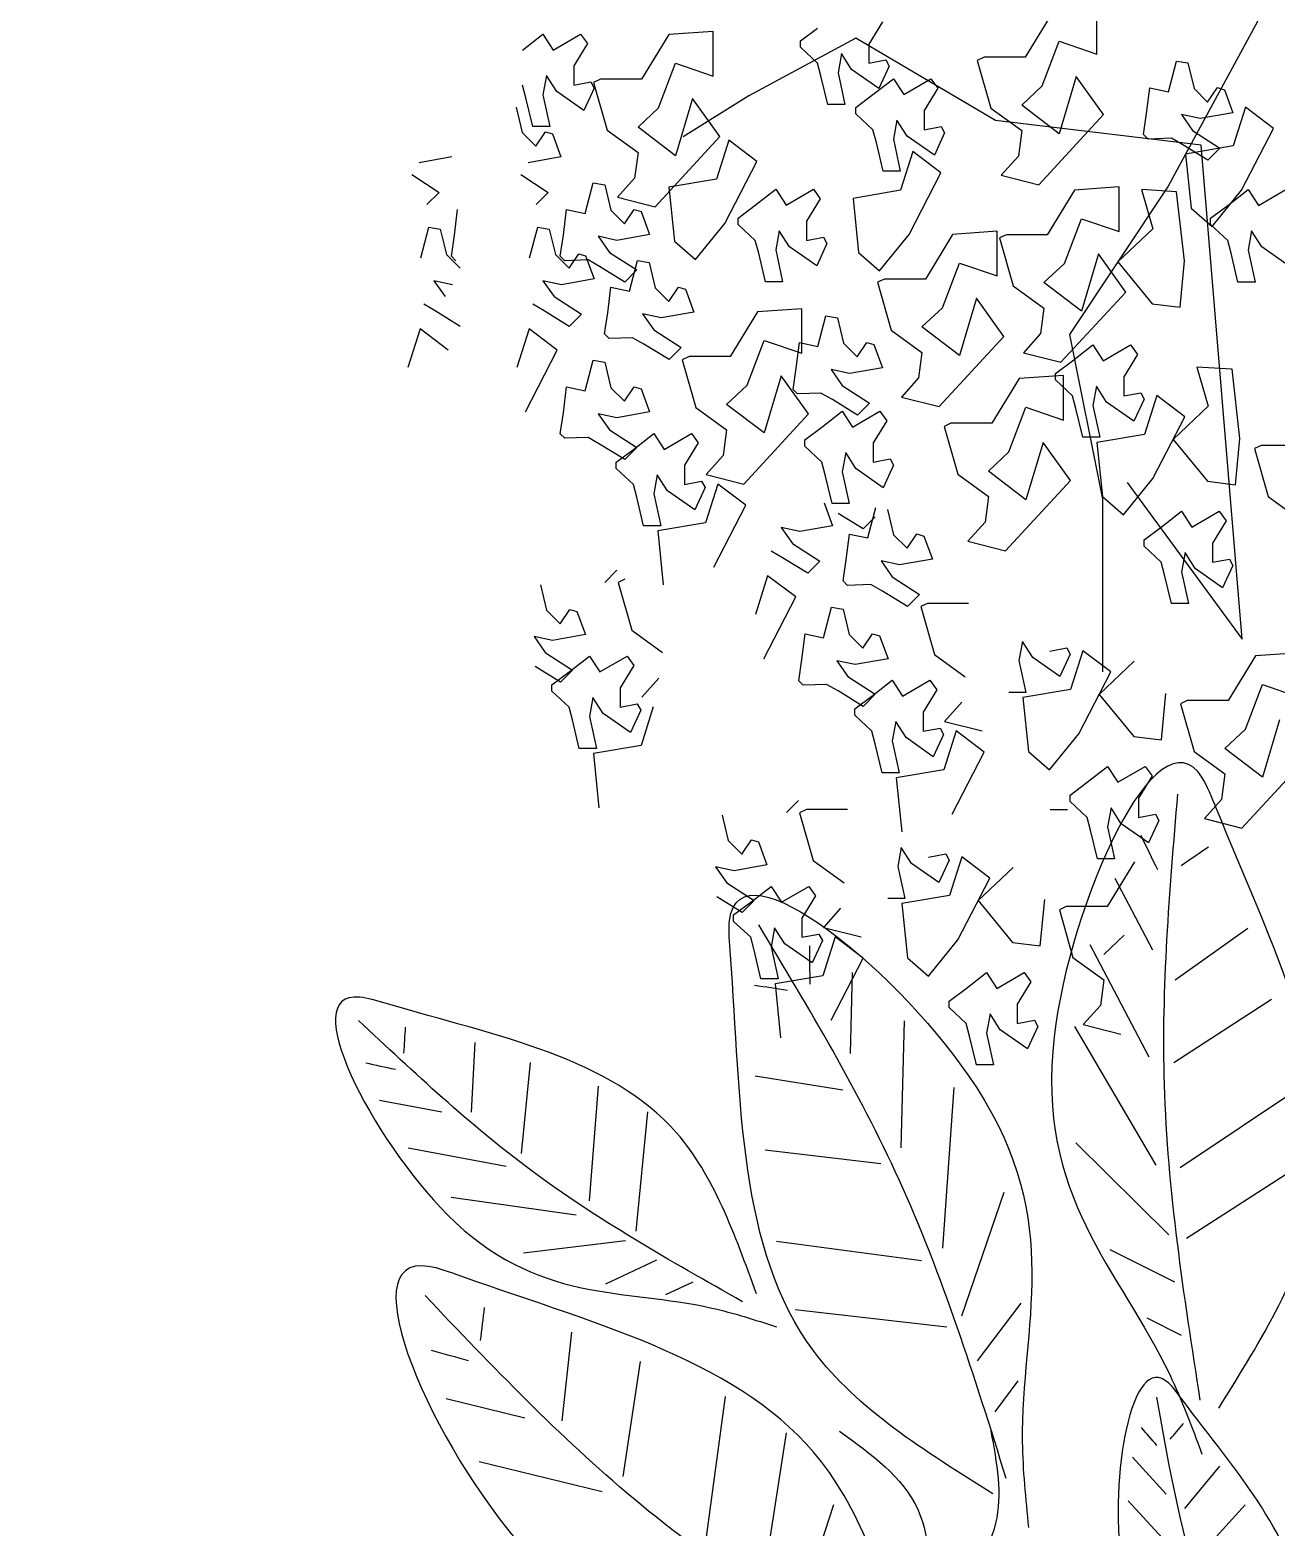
# Model space of a CAD drawing. Header units: metres. Extents: x -1655 to 449, y 40 to 361.
# Drawn here: x 51.875 to 52.406, y 57.323 to 57.96 of the extents above; entities that cross this region are included whole.
import ezdxf

# ---------------------------------------------------------------- set-up
doc = ezdxf.new("R2010")
doc.units = ezdxf.units.M
doc.header["$MEASUREMENT"] = 0
doc.layers.add('paisajismo', color=7, linetype='Continuous')

# ---------------------------------------------------------------- blocks, each defined once
blk = doc.blocks.new('A$C67B00017')
at = {"layer": 'paisajismo', "color": 153}
for p, q in [((1.6645, 1.116), (1.7475, 1.2449)), ((1.7355, 1.1094), (1.8172, 1.2316)), ((1.841, 1.1032), (1.9044, 1.2013)), ((1.3436, 1.1263), (1.397, 1.1749)), ((1.9239, 1.1046), (1.9756, 1.1774)), ((1.3934, 1.1141), (1.4358, 1.1494)), ((1.4009, 1.0572), (1.343, 1.1104)), ((1.5847, 1.0761), (1.5671, 1.1105)), ((1.6533, 1.039), (1.6209, 1.1037)), ((1.7604, 1.0049), (1.668, 1.0982)), ((1.4448, 1.0617), (1.4077, 1.0956)), ((1.8771, 1.0033), (1.7377, 1.0849)), ((1.9592, 1.0187), (1.8466, 1.078)), ((2.0259, 1.0439), (1.9539, 1.0817)), ((1.5993, 0.9494), (1.5416, 0.9057)), ((1.5213, 0.9464), (1.4903, 0.9234)), ((1.7104, 0.9326), (1.5863, 0.8898)), ((1.5752, 0.8753), (1.5927, 0.723)), ((1.8158, 0.8824), (1.6547, 0.8708)), ((1.6419, 0.8498), (1.6612, 0.7041)), ((1.8826, 0.8323), (1.7554, 0.8289)), ((1.7393, 0.8088), (1.7528, 0.6928)), ((1.813, 0.7709), (1.8271, 0.6827)), ((1.9313, 0.7803), (1.85, 0.7782)), ((1.2952, 0.7284), (1.3974, 0.7618)), ((1.3178, 0.6906), (1.4692, 0.7141)), ((1.36, 0.6331), (1.5056, 0.6531)), ((1.6081, 0.5931), (1.6207, 0.6206)), ((1.6187, 0.5327), (1.6427, 0.5842)), ((1.6716, 0.5633), (1.7914, 0.575)), ((1.4253, 0.5501), (1.5408, 0.5678)), ((1.6498, 0.4501), (1.6623, 0.5525)), ((1.4406, 0.4056), (1.4102, 0.5292)), ((1.7021, 0.5164), (1.8172, 0.5255)), ((1.4814, 0.4891), (1.5702, 0.4987)), ((1.7057, 0.3775), (1.6881, 0.5031)), ((1.5037, 0.3725), (1.4842, 0.4514)), ((1.7496, 0.4483), (1.841, 0.4571)), ((1.7552, 0.3344), (1.7368, 0.4326)), ((1.7909, 0.398), (1.861, 0.4016)), ((1.8032, 0.3055), (1.7914, 0.3683))]:
    blk.add_line(p, q, dxfattribs=at)
for points in [[(1.4941, 1.1484), (1.7019, 1.2466), (2.0955, 1.146), (2.1271, 1.1314), (1.8668, 0.983), (1.5277, 1.099), (1.4479, 1.1314)], [(1.1435, 1.2082), (1.2832, 1.234), (1.5024, 1.1117), (1.519, 1.098), (1.34, 1.0504), (1.1558, 1.1733), (1.1132, 1.2053)], [(1.1452, 1.1957), (1.3287, 1.1242), (1.5051, 1.0861)], [(1.5019, 1.1297), (1.8186, 1.0937), (2.1102, 1.1071)], [(2.0385, 1.1104), (2.0575, 1.1378)], [(1.4628, 1.0994), (1.4785, 1.1128)], [(1.4565, 1.0862), (1.4745, 1.0706)], [(2.0341, 1.0871), (2.0687, 1.0702)], [(1.4081, 0.9215), (1.5511, 0.7417), (1.9486, 0.658), (1.9834, 0.6571), (1.8155, 0.9052), (1.4601, 0.951), (1.3742, 0.9572)], [(1.4234, 0.9349), (1.7233, 0.8273), (1.979, 0.6863)], [(1.2289, 0.8395), (1.4402, 0.7493), (1.6262, 0.3882), (1.6363, 0.3548), (1.3525, 0.451), (1.2142, 0.7816), (1.1855, 0.8628)], [(1.2201, 0.8213), (1.4033, 0.5605), (1.6069, 0.3514)], [(1.9196, 0.7379), (1.9581, 0.7377)], [(1.9133, 0.7151), (1.9182, 0.6821)], [(1.6086, 0.6841), (1.7702, 0.6039), (1.9, 0.3124), (1.9064, 0.2858), (1.6881, 0.3739), (1.5945, 0.6393), (1.5756, 0.7043)], [(1.6008, 0.6702), (1.7328, 0.4575), (1.8832, 0.2844)], [(1.2641, 0.509), (1.3547, 0.3528), (1.302, 0.0382), (1.2927, 0.0125), (1.1593, 0.2064), (1.2277, 0.4794), (1.2478, 0.544)], [(1.5618, 0.4071), (1.5949, 0.4111)], [(1.5415, 0.395), (1.5518, 0.3579)]]:
    blk.add_spline(points, degree=3, dxfattribs=at)
at = {"layer": 'paisajismo', "color": 210}
for points in [[(1.2955, 0.8737), (1.3786, 0.9245), (1.471, 0.9198)], [(1.471, 0.7675), (1.3925, 0.846), (1.314, 0.8598)]]:
    blk.add_spline(points, degree=3, dxfattribs=at)
at = {"layer": 'paisajismo', "color": 253}
for points in [[(1.8503, 0.3301), (1.8764, 0.3318)], [(1.8338, 0.3215), (1.8403, 0.2919)]]:
    blk.add_spline(points, degree=3, dxfattribs=at)
blk = doc.blocks.new('A$C78ED2221')
at = {"layer": 'paisajismo', "color": 86}
for p, q in [((0.2983, 1.1663), (0.3867, 1.2481)), ((0.4791, 1.1921), (0.4629, 1.2395)), ((0.5192, 1.2395), (0.5152, 1.1835)), ((0.7162, 1.1993), (0.688, 1.2381)), ((0.7804, 1.2424), (0.7804, 1.1907)), ((0.4348, 1.2136), (0.3625, 1.1921)), ((1.0064, 1.2258), (1.0305, 1.1915)), ((1.0827, 1.1871), (1.1028, 1.2216)), ((1.3557, 1.2081), (1.1069, 1.0734)), ((0.3625, 1.1921), (0.3987, 1.1448)), ((0.4228, 1.1707), (0.4791, 1.1921)), ((0.7764, 1.1821), (0.7162, 1.1993)), ((0.7804, 1.1907), (0.7764, 1.1821)), ((1.0305, 1.1915), (1.0506, 1.1785)), ((1.1019, 1.166), (1.1798, 1.2062)), ((1.1798, 1.2062), (1.2066, 1.1708)), ((0.3987, 1.1448), (0.4228, 1.1707)), ((0.5152, 1.1835), (0.459, 1.1491)), ((1.0264, 1.1742), (0.9863, 1.1829)), ((0.9863, 1.1829), (0.9863, 1.1613)), ((1.0506, 1.1785), (1.0264, 1.1742)), ((1.1028, 1.1742), (1.0827, 1.1871)), ((1.0827, 1.1484), (1.1028, 1.1742)), ((1.2066, 1.1708), (1.1578, 1.1553)), ((0.3103, 1.119), (0.2983, 1.1663)), ((0.7336, 1.0216), (0.5365, 1.1667)), ((0.5365, 1.1667), (1.1587, 1.1148)), ((0.6293, 1.1549), (0.6012, 1.142)), ((0.6373, 1.1506), (0.6293, 1.1549)), ((0.7309, 1.1581), (0.7893, 1.1637)), ((0.7353, 1.1231), (0.7309, 1.1581)), ((0.7893, 1.1637), (0.8764, 1.1539)), ((0.8764, 1.1539), (0.8791, 1.1096)), ((0.9863, 1.1613), (1.0225, 1.1527)), ((1.0225, 1.1527), (1.0385, 1.1484)), ((1.0563, 1.1289), (1.1019, 1.166)), ((1.1578, 1.1553), (1.1475, 1.0954)), ((1.1995, 1.1549), (1.1922, 1.1136)), ((1.2286, 1.1442), (1.1995, 1.1549)), ((0.3344, 1.1405), (0.3103, 1.119)), ((0.3666, 1.1448), (0.3344, 1.1405)), ((0.3947, 1.1061), (0.3666, 1.1448)), ((0.6012, 1.142), (0.6253, 1.1076)), ((0.6333, 1.1292), (0.6373, 1.1506)), ((0.6855, 1.1463), (0.6574, 1.1292)), ((0.6774, 1.1033), (0.6975, 1.1377)), ((0.6975, 1.1377), (0.6855, 1.1463)), ((1.0385, 1.1484), (1.0586, 1.1269)), ((1.0666, 1.1269), (1.0827, 1.1484)), ((1.1549, 1.1387), (1.1397, 1.1235)), ((1.1772, 1.1042), (1.1549, 1.1387)), ((1.2131, 1.1231), (1.2312, 1.1354)), ((1.2312, 1.1354), (1.2286, 1.1442)), ((0.6574, 1.1292), (0.6333, 1.1292)), ((0.7881, 1.0796), (0.7353, 1.1231)), ((0.8299, 1.1238), (0.7881, 1.0796)), ((0.8791, 1.1096), (0.8299, 1.1238)), ((1.0794, 1.1023), (1.0563, 1.1289)), ((1.0586, 1.1269), (1.0666, 1.1269)), ((1.1397, 1.1235), (1.1592, 1.0919)), ((1.1587, 1.1148), (1.1898, 0.8557)), ((1.1922, 1.1136), (1.1973, 1.0902)), ((0.6212, 1.0903), (0.5811, 1.099)), ((0.5811, 1.099), (0.5811, 1.0775)), ((0.6454, 1.0947), (0.6212, 1.0903)), ((0.6253, 1.1076), (0.6454, 1.0947)), ((0.6975, 1.0903), (0.6774, 1.1033)), ((0.7386, 1.0542), (0.8165, 1.0944)), ((1.1475, 1.0954), (1.0794, 1.1023)), ((1.1973, 1.0902), (1.1772, 1.1042)), ((0.5811, 1.0775), (0.6172, 1.0689)), ((0.6774, 1.0646), (0.6975, 1.0903)), ((0.9545, 1.0883), (1.0129, 1.0938)), ((0.9589, 1.0533), (0.9545, 1.0883)), ((1.0129, 1.0938), (1.1, 1.084)), ((1.1, 1.084), (1.1027, 1.0397)), ((1.1592, 1.0919), (1.1675, 1.0774)), ((1.1675, 1.0774), (1.1664, 1.048)), ((0.3079, 1.0617), (0.2797, 1.0487)), ((0.3159, 1.0573), (0.3079, 1.0617)), ((0.3118, 1.0359), (0.3159, 1.0573)), ((0.4138, 1.0299), (0.4094, 1.0648)), ((0.6172, 1.0689), (0.6333, 1.0646)), ((0.6333, 1.0646), (0.6534, 1.043)), ((0.6614, 1.043), (0.6774, 1.0646)), ((0.8433, 1.059), (0.7944, 1.0435)), ((1.1069, 1.0734), (0.9202, 0.949)), ((0.2797, 1.0487), (0.3038, 1.0143)), ((0.3641, 1.0531), (0.336, 1.0359)), ((0.356, 1.01), (0.3761, 1.0445)), ((0.3761, 1.0445), (0.3641, 1.0531)), ((0.6534, 1.043), (0.6614, 1.043)), ((0.693, 1.0172), (0.7386, 1.0542)), ((0.7944, 1.0435), (0.7842, 0.9836)), ((0.8389, 1.0432), (0.8108, 1.0302)), ((0.8469, 1.0388), (0.8389, 1.0432)), ((0.8429, 1.0174), (0.8469, 1.0388)), ((1.0117, 1.0098), (0.9589, 1.0533)), ((1.0535, 1.0539), (1.0117, 1.0098)), ((1.1027, 1.0397), (1.0535, 1.0539)), ((1.1664, 1.048), (1.1721, 1.0423)), ((1.1721, 1.0423), (1.1987, 1.0462)), ((0.2556, 1.0309), (0.1993, 0.9965)), ((0.336, 1.0359), (0.3118, 1.0359)), ((0.4667, 0.9863), (0.4138, 1.0299)), ((0.5085, 1.0305), (0.4667, 0.9863)), ((0.8108, 1.0302), (0.8349, 0.9958)), ((0.8951, 1.0346), (0.867, 1.0174)), ((0.8852, 0.9382), (0.9736, 1.02)), ((0.887, 0.9915), (0.9071, 1.026)), ((0.9071, 1.026), (0.8951, 1.0346)), ((0.9736, 1.02), (1.0218, 0.9855)), ((0.0507, 0.9663), (0.0386, 1.0137)), ((0.139, 0.9921), (0.1632, 1.018)), ((0.2596, 1.0057), (0.2596, 0.9842)), ((0.2997, 0.9971), (0.2596, 1.0057)), ((0.3239, 1.0014), (0.2997, 0.9971)), ((0.3038, 1.0143), (0.3239, 1.0014)), ((0.3761, 0.9971), (0.356, 1.01)), ((0.4171, 0.9609), (0.495, 1.0011)), ((0.495, 1.0011), (0.5218, 0.9657)), ((0.7161, 0.9905), (0.693, 1.0172)), ((0.867, 1.0174), (0.8429, 1.0174)), ((1.0499, 1.0114), (1.1061, 1.0114)), ((1.066, 0.964), (1.0499, 1.0114)), ((1.1061, 1.0114), (1.1021, 0.9554)), ((0.0748, 0.9879), (0.0507, 0.9663)), ((0.1069, 0.9921), (0.0748, 0.9879)), ((0.1351, 0.9534), (0.1069, 0.9921)), ((0.2596, 0.9842), (0.2958, 0.9756)), ((0.356, 0.9713), (0.3761, 0.9971)), ((0.7128, 0.9905), (0.4951, 0.9905)), ((0.9202, 0.949), (0.7128, 0.9905)), ((0.7842, 0.9836), (0.7161, 0.9905)), ((0.8308, 0.9786), (0.7907, 0.9872)), ((0.7907, 0.9872), (0.7907, 0.9657)), ((0.855, 0.9829), (0.8308, 0.9786)), ((0.8349, 0.9958), (0.855, 0.9829)), ((0.9071, 0.9786), (0.887, 0.9915)), ((1.0218, 0.9855), (0.9495, 0.964)), ((1.1088, 0.9103), (1.1972, 0.992)), ((1.2734, 0.9834), (1.3297, 0.9834)), ((1.2896, 0.936), (1.2734, 0.9834)), ((0.2958, 0.9756), (0.3118, 0.9713)), ((0.3118, 0.9713), (0.3319, 0.9497)), ((0.3399, 0.9497), (0.356, 0.9713)), ((0.5218, 0.9657), (0.473, 0.9502)), ((0.7907, 0.9657), (0.8268, 0.9571)), ((0.887, 0.9528), (0.9071, 0.9786)), ((0.9495, 0.964), (0.9856, 0.9167)), ((1.0098, 0.9425), (1.066, 0.964)), ((0.3215, 0.9464), (0.3215, 0.9248)), ((0.3319, 0.9497), (0.3399, 0.9497)), ((0.3715, 0.9239), (0.4171, 0.9609)), ((0.473, 0.9502), (0.4627, 0.8903)), ((0.5174, 0.9499), (0.4893, 0.9369)), ((0.5255, 0.9455), (0.5174, 0.9499)), ((0.5214, 0.9241), (0.5255, 0.9455)), ((0.6477, 0.8683), (0.7361, 0.9501)), ((0.7361, 0.9501), (0.7842, 0.9157)), ((0.8268, 0.9571), (0.8429, 0.9528)), ((0.8429, 0.9528), (0.863, 0.9312)), ((0.871, 0.9312), (0.887, 0.9528)), ((1.1021, 0.9554), (1.0459, 0.921)), ((0.4893, 0.9369), (0.5134, 0.9026)), ((0.9856, 0.9167), (1.0098, 0.9425)), ((1.173, 0.936), (1.2092, 0.8887)), ((1.2333, 0.9146), (1.2896, 0.936)), ((1.3257, 0.9274), (1.2695, 0.8931)), ((0.0482, 0.909), (0.0201, 0.8961)), ((0.0562, 0.9047), (0.0482, 0.909)), ((0.1542, 0.8772), (0.1498, 0.9122)), ((0.3946, 0.8972), (0.3715, 0.9239)), ((0.9535, 0.9167), (0.9214, 0.9124)), ((0.9816, 0.8779), (0.9535, 0.9167)), ((1.0459, 0.921), (1.0459, 0.8694)), ((1.1209, 0.8629), (1.1088, 0.9103)), ((1.2092, 0.8887), (1.2333, 0.9146)), ((0.0201, 0.8961), (0.0442, 0.8617)), ((0.0522, 0.8832), (0.0562, 0.9047)), ((0.1045, 0.9004), (0.0763, 0.8832)), ((0.0963, 0.8574), (0.1164, 0.8918)), ((0.1164, 0.8918), (0.1045, 0.9004)), ((0.4627, 0.8903), (0.3946, 0.8972)), ((0.4692, 0.894), (0.4692, 0.8724)), ((0.5093, 0.8853), (0.4692, 0.894)), ((0.5335, 0.8896), (0.5093, 0.8853)), ((0.5134, 0.9026), (0.5335, 0.8896)), ((1.1771, 0.8887), (1.1449, 0.8845)), ((1.2052, 0.85), (1.1771, 0.8887)), ((1.2695, 0.8931), (1.2695, 0.8414)), ((0.0763, 0.8832), (0.0522, 0.8832)), ((0.207, 0.8337), (0.1542, 0.8772)), ((0.2488, 0.8779), (0.207, 0.8337)), ((1.0419, 0.8608), (0.9816, 0.8779)), ((1.0459, 0.8694), (1.0419, 0.8608)), ((1.1449, 0.8845), (1.1209, 0.8629)), ((0.0401, 0.8444), (0, 0.8531)), ((0, 0.8531), (0, 0.8316)), ((0.0442, 0.8617), (0.0643, 0.8488)), ((0.1164, 0.8444), (0.0963, 0.8574)), ((0.9177, 0.8663), (0.9659, 0.8318)), ((0.994, 0.8577), (1.0502, 0.8577)), ((1.0101, 0.8103), (0.994, 0.8577)), ((1.0502, 0.8577), (1.0463, 0.8017)), ((1.1898, 0.8557), (1.2935, 0.6796)), ((1.2654, 0.8328), (1.2052, 0.85)), ((0, 0.8316), (0.0361, 0.823)), ((0.0643, 0.8488), (0.0401, 0.8444)), ((0.0963, 0.8186), (0.1164, 0.8444)), ((0.1575, 0.8083), (0.2354, 0.8485)), ((0.2354, 0.8485), (0.2622, 0.8131)), ((0.316, 0.8012), (0.3939, 0.8414)), ((0.3939, 0.8414), (0.4207, 0.806)), ((0.4328, 0.7916), (0.4207, 0.8389)), ((0.9659, 0.8318), (0.8936, 0.8103)), ((1.2695, 0.8414), (1.2654, 0.8328)), ((0.0361, 0.823), (0.0522, 0.8186)), ((0.0522, 0.8186), (0.0723, 0.7971)), ((0.0803, 0.7971), (0.0963, 0.8186)), ((0.2622, 0.8131), (0.2134, 0.7976)), ((0.4569, 0.8131), (0.4328, 0.7916)), ((0.5171, 0.7787), (0.489, 0.8174)), ((0.5814, 0.8217), (0.5814, 0.7701)), ((0.0723, 0.7971), (0.0803, 0.7971)), ((0.1119, 0.7712), (0.1575, 0.8083)), ((0.2134, 0.7976), (0.2031, 0.7377)), ((0.2578, 0.7972), (0.2297, 0.7843)), ((0.2658, 0.7929), (0.2578, 0.7972)), ((0.2618, 0.7714), (0.2658, 0.7929)), ((0.4207, 0.806), (0.3719, 0.7905)), ((0.9539, 0.7888), (1.0101, 0.8103)), ((1.0463, 0.8017), (0.99, 0.7673)), ((0.2297, 0.7843), (0.2538, 0.7499)), ((0.3719, 0.7905), (0.3616, 0.7306)), ((0.4163, 0.7902), (0.3882, 0.7772)), ((0.3882, 0.7772), (0.4123, 0.7429)), ((0.4243, 0.7858), (0.4163, 0.7902)), ((0.4203, 0.7644), (0.4243, 0.7858)), ((0.4726, 0.7816), (0.4444, 0.7644)), ((0.4846, 0.773), (0.4726, 0.7816)), ((0.5774, 0.7615), (0.5171, 0.7787)), ((0.6372, 0.7762), (0.6299, 0.7348)), ((0.8414, 0.7372), (0.8293, 0.7845)), ((0.9297, 0.763), (0.9539, 0.7888)), ((1.046, 0.7468), (1.1239, 0.787)), ((1.1239, 0.787), (1.1507, 0.7516)), ((1.1743, 0.7916), (1.1461, 0.7787)), ((1.1461, 0.7787), (1.1702, 0.7443)), ((1.1823, 0.7873), (1.1743, 0.7916)), ((1.1782, 0.7658), (1.1823, 0.7873)), ((1.2305, 0.783), (1.2024, 0.7658)), ((1.2224, 0.74), (1.2425, 0.7744)), ((1.2425, 0.7744), (1.2305, 0.783)), ((0.135, 0.7446), (0.1119, 0.7712)), ((0.4444, 0.7644), (0.4203, 0.7644)), ((0.4645, 0.7385), (0.4846, 0.773)), ((0.5814, 0.7701), (0.5774, 0.7615)), ((0.5926, 0.76), (0.5774, 0.7448)), ((0.6148, 0.7255), (0.5926, 0.76)), ((0.6508, 0.7444), (0.6689, 0.7567)), ((0.6689, 0.7567), (0.6663, 0.7654)), ((0.8655, 0.7587), (0.8414, 0.7372)), ((0.9258, 0.7242), (0.8976, 0.763)), ((0.99, 0.7673), (0.99, 0.7156)), ((1.2024, 0.7658), (1.1782, 0.7658)), ((0.2031, 0.7377), (0.135, 0.7446)), ((0.2497, 0.7326), (0.2096, 0.7413)), ((0.2096, 0.7413), (0.2096, 0.7198)), ((0.2739, 0.737), (0.2497, 0.7326)), ((0.2538, 0.7499), (0.2739, 0.737)), ((0.3616, 0.7306), (0.2935, 0.7375)), ((0.4123, 0.7429), (0.4324, 0.7299)), ((0.4846, 0.7256), (0.4645, 0.7385)), ((0.5774, 0.7448), (0.5969, 0.7131)), ((0.6679, 0.7273), (0.6508, 0.7444)), ((1.0004, 0.7097), (1.046, 0.7468)), ((1.1019, 0.7361), (1.0916, 0.6762)), ((1.1507, 0.7516), (1.1019, 0.7361)), ((1.1662, 0.727), (1.1261, 0.7357)), ((1.1261, 0.7357), (1.1261, 0.7142)), ((1.1702, 0.7443), (1.1903, 0.7314)), ((1.2425, 0.727), (1.2224, 0.74)), ((0.4082, 0.7256), (0.3681, 0.7343)), ((0.3681, 0.7343), (0.3681, 0.7127)), ((0.4324, 0.7299), (0.4082, 0.7256)), ((0.4645, 0.6998), (0.4846, 0.7256)), ((0.5115, 0.7203), (0.5042, 0.6789)), ((0.5405, 0.7095), (0.5115, 0.7203)), ((0.635, 0.7115), (0.6148, 0.7255)), ((0.6299, 0.7348), (0.635, 0.7115)), ((0.6999, 0.7196), (0.6679, 0.7273)), ((0.7554, 0.7272), (0.7272, 0.7142)), ((0.7634, 0.7228), (0.7554, 0.7272)), ((0.7593, 0.7014), (0.7634, 0.7228)), ((0.8116, 0.7186), (0.7835, 0.7014)), ((0.8236, 0.71), (0.8116, 0.7186)), ((0.986, 0.7071), (0.9258, 0.7242)), ((1.1903, 0.7314), (1.1662, 0.727)), ((1.2224, 0.7012), (1.2425, 0.727)), ((1.2581, 0.7218), (1.23, 0.7088)), ((1.2661, 0.7174), (1.2581, 0.7218)), ((1.2621, 0.696), (1.2661, 0.7174)), ((0.3681, 0.7127), (0.4043, 0.7041)), ((0.4043, 0.7041), (0.4203, 0.6998)), ((0.4203, 0.6998), (0.4404, 0.6783)), ((0.4484, 0.6783), (0.4645, 0.6998)), ((0.4669, 0.7041), (0.4516, 0.6889)), ((0.4891, 0.6696), (0.4669, 0.7041)), ((0.5251, 0.6885), (0.5431, 0.7008)), ((0.5431, 0.7008), (0.5405, 0.7095)), ((0.5969, 0.7131), (0.6051, 0.6987)), ((0.6051, 0.6987), (0.6041, 0.6693)), ((0.6638, 0.6949), (0.7023, 0.705)), ((0.6904, 0.7041), (0.6752, 0.6889)), ((0.7272, 0.7142), (0.7513, 0.6798)), ((0.7835, 0.7014), (0.7593, 0.7014)), ((0.8035, 0.6755), (0.8236, 0.71)), ((0.8784, 0.7131), (0.8712, 0.6718)), ((0.9075, 0.7024), (0.8784, 0.7131)), ((0.9101, 0.6937), (0.9075, 0.7024)), ((0.99, 0.7156), (0.986, 0.7071)), ((1.0235, 0.6831), (1.0004, 0.7097)), ((1.1261, 0.7142), (1.1622, 0.7056)), ((1.1622, 0.7056), (1.1782, 0.7012)), ((1.1782, 0.7012), (1.1983, 0.6797)), ((1.2064, 0.6797), (1.2224, 0.7012)), ((1.23, 0.7088), (1.2541, 0.6744)), ((1.3143, 0.7132), (1.2862, 0.696)), ((0.0564, 0.6486), (0.1342, 0.6888)), ((0.1342, 0.6888), (0.1611, 0.6534)), ((0.1732, 0.639), (0.1611, 0.6863)), ((0.4516, 0.6889), (0.4711, 0.6572)), ((0.5421, 0.6714), (0.5251, 0.6885)), ((0.6688, 0.6715), (0.6638, 0.6949)), ((0.6752, 0.6889), (0.6947, 0.6572)), ((0.7513, 0.6798), (0.7714, 0.6669)), ((0.8338, 0.697), (0.8186, 0.6817)), ((0.8186, 0.6817), (0.8381, 0.6501)), ((0.8561, 0.6625), (0.8338, 0.697)), ((0.8921, 0.6814), (0.9101, 0.6937)), ((0.9091, 0.6643), (0.8921, 0.6814)), ((1.0916, 0.6762), (1.0235, 0.6831)), ((1.1983, 0.6797), (1.2064, 0.6797)), ((1.2935, 0.6796), (1.2209, 0.5448)), ((1.2862, 0.696), (1.2621, 0.696)), ((0.1972, 0.6605), (0.1732, 0.639)), ((0.2575, 0.626), (0.2294, 0.6648)), ((0.3218, 0.6691), (0.3218, 0.6174)), ((0.4404, 0.6783), (0.4484, 0.6783)), ((0.5092, 0.6556), (0.4891, 0.6696)), ((0.5042, 0.6789), (0.5092, 0.6556)), ((0.5742, 0.6637), (0.5421, 0.6714)), ((0.5766, 0.6491), (0.5742, 0.6637)), ((0.6041, 0.6693), (0.6098, 0.6636)), ((0.6098, 0.6636), (0.6364, 0.6675)), ((0.6364, 0.6675), (0.6688, 0.6715)), ((0.7071, 0.6712), (0.7071, 0.6497)), ((0.7473, 0.6626), (0.7071, 0.6712)), ((0.7714, 0.6669), (0.7473, 0.6626)), ((0.8236, 0.6626), (0.8035, 0.6755)), ((0.8035, 0.6368), (0.8236, 0.6626)), ((0.8762, 0.6485), (0.8561, 0.6625)), ((0.8712, 0.6718), (0.8762, 0.6485)), ((0.9412, 0.6566), (0.9091, 0.6643)), ((1.25, 0.6572), (1.2099, 0.6659)), ((1.2099, 0.6659), (1.2099, 0.6443)), ((1.2741, 0.6615), (1.25, 0.6572)), ((1.2541, 0.6744), (1.2741, 0.6615)), ((0.1611, 0.6534), (0.1122, 0.6379)), ((0.4711, 0.6572), (0.4794, 0.6428)), ((0.4794, 0.6428), (0.4784, 0.6134)), ((0.538, 0.639), (0.5766, 0.6491)), ((0.6791, 0.6504), (0.6718, 0.6091)), ((0.7082, 0.6397), (0.6791, 0.6504)), ((0.7071, 0.6497), (0.7433, 0.6411)), ((0.8381, 0.6501), (0.8464, 0.6357)), ((0.905, 0.6318), (0.9436, 0.642)), ((0.9436, 0.642), (0.9412, 0.6566)), ((1.0348, 0.6433), (1.0067, 0.6304)), ((1.0429, 0.639), (1.0348, 0.6433)), ((0.1122, 0.6379), (0.102, 0.578)), ((0.1567, 0.6375), (0.1286, 0.6246)), ((0.1286, 0.6246), (0.1526, 0.5902)), ((0.1647, 0.6332), (0.1567, 0.6375)), ((0.1607, 0.6117), (0.1647, 0.6332)), ((0.2129, 0.6289), (0.1848, 0.6117)), ((0.2249, 0.6203), (0.2129, 0.6289)), ((0.3177, 0.6088), (0.2575, 0.626)), ((0.5431, 0.6156), (0.538, 0.639)), ((0.6345, 0.6342), (0.6193, 0.619)), ((0.6568, 0.5997), (0.6345, 0.6342)), ((0.7433, 0.6411), (0.7593, 0.6368)), ((0.7593, 0.6368), (0.7794, 0.6152)), ((0.7874, 0.6152), (0.8035, 0.6368)), ((0.8464, 0.6357), (0.8454, 0.6063)), ((0.91, 0.6085), (0.905, 0.6318)), ((1.0067, 0.6304), (1.0308, 0.596)), ((1.0388, 0.6175), (1.0429, 0.639)), ((1.0911, 0.6347), (1.0629, 0.6175)), ((1.083, 0.5917), (1.1031, 0.6261)), ((1.1031, 0.6261), (1.0911, 0.6347)), ((0.1848, 0.6117), (0.1607, 0.6117)), ((0.2048, 0.5859), (0.2249, 0.6203)), ((0.3218, 0.6174), (0.3177, 0.6088)), ((0.333, 0.6073), (0.3178, 0.5921)), ((0.4784, 0.6134), (0.484, 0.6077)), ((0.484, 0.6077), (0.5106, 0.6116)), ((0.5106, 0.6116), (0.5431, 0.6156)), ((0.5116, 0.5637), (0.5895, 0.6039)), ((0.5895, 0.6039), (0.6163, 0.5685)), ((0.6193, 0.619), (0.6388, 0.5874)), ((0.6718, 0.6091), (0.6769, 0.5857)), ((0.7318, 0.5384), (0.8202, 0.6202)), ((0.7794, 0.6152), (0.7874, 0.6152)), ((0.8202, 0.6202), (0.8683, 0.5857)), ((0.8454, 0.6063), (0.851, 0.6006)), ((0.851, 0.6006), (0.8776, 0.6045)), ((0.8776, 0.6045), (0.91, 0.6085)), ((0.9126, 0.5642), (0.8965, 0.6116)), ((0.8965, 0.6116), (0.9527, 0.6116)), ((0.9527, 0.6116), (0.9487, 0.5556)), ((1.0629, 0.6175), (1.0388, 0.6175)), ((0.102, 0.578), (0.0339, 0.5849)), ((0.1526, 0.5902), (0.1727, 0.5773)), ((0.2249, 0.5729), (0.2048, 0.5859)), ((0.6388, 0.5874), (0.6471, 0.5729)), ((0.6769, 0.5857), (0.6568, 0.5997)), ((0.9866, 0.5874), (0.9866, 0.5659)), ((1.0267, 0.5787), (0.9866, 0.5874)), ((1.0308, 0.596), (1.0509, 0.5831)), ((1.1031, 0.5787), (1.083, 0.5917)), ((0.1085, 0.5816), (0.1085, 0.5601)), ((0.1486, 0.5729), (0.1085, 0.5816)), ((0.1727, 0.5773), (0.1486, 0.5729)), ((0.2048, 0.5471), (0.2249, 0.5729)), ((0.2518, 0.5676), (0.2445, 0.5263)), ((0.2809, 0.5569), (0.2518, 0.5676)), ((0.6163, 0.5685), (0.5675, 0.553)), ((1.0509, 0.5831), (1.0267, 0.5787)), ((1.083, 0.5529), (1.1031, 0.5787)), ((0.1085, 0.5601), (0.1446, 0.5515)), ((0.1446, 0.5515), (0.1607, 0.5471)), ((0.1607, 0.5471), (0.1808, 0.5256)), ((0.1888, 0.5256), (0.2048, 0.5471)), ((0.2072, 0.5514), (0.192, 0.5362)), ((0.2294, 0.5169), (0.2072, 0.5514)), ((0.2654, 0.5358), (0.2835, 0.5481)), ((0.2835, 0.5481), (0.2809, 0.5569)), ((0.7961, 0.5642), (0.8322, 0.5168)), ((0.9487, 0.5556), (0.8925, 0.5212)), ((0.9866, 0.5659), (1.0228, 0.5573)), ((1.0228, 0.5573), (1.0388, 0.5529)), ((1.0388, 0.5529), (1.0589, 0.5314)), ((1.0602, 0.5146), (1.1381, 0.5548)), ((1.0669, 0.5314), (1.083, 0.5529)), ((0.192, 0.5362), (0.2115, 0.5046)), ((0.2825, 0.5188), (0.2654, 0.5358)), ((0.6271, 0.5007), (0.705, 0.5409)), ((0.705, 0.5409), (0.7318, 0.5055)), ((0.7439, 0.4911), (0.7318, 0.5384)), ((0.8322, 0.5168), (0.8564, 0.5427)), ((1.0589, 0.5314), (1.0669, 0.5314)), ((1.2209, 0.5448), (1.1691, 0.4619)), ((0.1808, 0.5256), (0.1888, 0.5256)), ((0.2496, 0.5029), (0.2294, 0.5169)), ((0.2445, 0.5263), (0.2496, 0.5029)), ((0.3145, 0.511), (0.2825, 0.5188)), ((0.7679, 0.5126), (0.7439, 0.4911)), ((0.8001, 0.5168), (0.7679, 0.5126)), ((0.8282, 0.4781), (0.8001, 0.5168)), ((0.8925, 0.5212), (0.8925, 0.4695)), ((1.0147, 0.4776), (1.0602, 0.5146)), ((1.165, 0.5194), (1.1161, 0.504)), ((0.7318, 0.5055), (0.683, 0.49)), ((1.0811, 0.4266), (1.1695, 0.5084)), ((1.1161, 0.504), (1.1059, 0.444)), ((0.683, 0.49), (0.6727, 0.4301)), ((0.7274, 0.4896), (0.6993, 0.4767)), ((0.6993, 0.4767), (0.7234, 0.4423)), ((0.7354, 0.4853), (0.7274, 0.4896)), ((0.7314, 0.4638), (0.7354, 0.4853)), ((0.7837, 0.481), (0.7555, 0.4638)), ((0.7755, 0.438), (0.7956, 0.4724)), ((0.7956, 0.4724), (0.7837, 0.481)), ((0.8884, 0.4609), (0.8282, 0.4781)), ((0.9483, 0.4756), (0.941, 0.4343)), ((0.9773, 0.4649), (0.9483, 0.4756)), ((0.7555, 0.4638), (0.7314, 0.4638)), ((0.8925, 0.4695), (0.8884, 0.4609)), ((0.9037, 0.4594), (0.8885, 0.4442)), ((0.9259, 0.4249), (0.9037, 0.4594)), ((0.5477, 0.3971), (0.5196, 0.4358)), ((0.6727, 0.4301), (0.6046, 0.437)), ((0.7234, 0.4423), (0.7435, 0.4294)), ((0.7956, 0.425), (0.7755, 0.438)), ((0.8885, 0.4442), (0.908, 0.4126)), ((0.941, 0.4343), (0.9461, 0.4109)), ((1.1059, 0.444), (1.0378, 0.4509)), ((1.1454, 0.4524), (1.1815, 0.4051)), ((1.2057, 0.4309), (1.2619, 0.4524)), ((1.2981, 0.4438), (1.2418, 0.4094)), ((0.4512, 0.4244), (0.4024, 0.4089)), ((0.4874, 0.4315), (0.4633, 0.41)), ((0.6792, 0.4337), (0.6792, 0.4122)), ((0.7193, 0.425), (0.6792, 0.4337)), ((0.7435, 0.4294), (0.7193, 0.425)), ((0.7755, 0.3992), (0.7956, 0.425)), ((0.8226, 0.4197), (0.8153, 0.3784)), ((0.8516, 0.409), (0.8226, 0.4197)), ((0.9461, 0.4109), (0.9259, 0.4249)), ((1.0461, 0.4197), (1.0388, 0.3784)), ((1.0932, 0.3793), (1.0811, 0.4266)), ((1.1815, 0.4051), (1.2057, 0.4309)), ((0.4024, 0.4089), (0.3921, 0.349)), ((0.4469, 0.4086), (0.4188, 0.3956)), ((0.4549, 0.4042), (0.4469, 0.4086)), ((0.4508, 0.3828), (0.4549, 0.4042)), ((0.5031, 0.4), (0.475, 0.3828)), ((0.5151, 0.3914), (0.5031, 0.4)), ((0.6079, 0.3799), (0.5477, 0.3971)), ((0.6792, 0.4122), (0.7153, 0.4036)), ((0.7153, 0.4036), (0.7314, 0.3992)), ((0.7314, 0.3992), (0.7515, 0.3777)), ((0.7595, 0.3777), (0.7755, 0.3992)), ((0.778, 0.4035), (0.7627, 0.3883)), ((0.8002, 0.369), (0.778, 0.4035)), ((0.8362, 0.3879), (0.8542, 0.4002)), ((0.8542, 0.4002), (0.8516, 0.409)), ((0.908, 0.4126), (0.9162, 0.3981)), ((0.9162, 0.3981), (0.9152, 0.3687)), ((0.9748, 0.3943), (1.0134, 0.4045)), ((1.0015, 0.4035), (0.9863, 0.3883)), ((1.0237, 0.369), (1.0015, 0.4035)), ((1.0597, 0.3879), (1.0778, 0.4002)), ((1.1173, 0.4008), (1.0932, 0.3793)), ((1.1495, 0.4051), (1.1173, 0.4008)), ((1.1776, 0.3663), (1.1495, 0.4051)), ((1.2418, 0.4094), (1.2418, 0.3577)), ((0.4188, 0.3956), (0.4428, 0.3612)), ((0.475, 0.3828), (0.4508, 0.3828)), ((0.495, 0.3569), (0.5151, 0.3914)), ((0.612, 0.3885), (0.6079, 0.3799)), ((0.6232, 0.3784), (0.6079, 0.3631)), ((0.7515, 0.3777), (0.7595, 0.3777)), ((0.7627, 0.3883), (0.7822, 0.3567)), ((0.8153, 0.3784), (0.8203, 0.355)), ((0.8532, 0.3709), (0.8362, 0.3879)), ((0.9799, 0.3709), (0.9748, 0.3943)), ((0.9863, 0.3883), (1.0058, 0.3567)), ((1.0388, 0.3784), (1.0439, 0.355)), ((1.0768, 0.3709), (1.0597, 0.3879)), ((0.4428, 0.3612), (0.4629, 0.3483)), ((0.8203, 0.355), (0.8002, 0.369)), ((0.8853, 0.3631), (0.8532, 0.3709)), ((0.8877, 0.3486), (0.8853, 0.3631)), ((0.9152, 0.3687), (0.9209, 0.363)), ((0.9209, 0.363), (0.9475, 0.3669)), ((0.9475, 0.3669), (0.9799, 0.3709)), ((1.0439, 0.355), (1.0237, 0.369)), ((1.1088, 0.3631), (1.0768, 0.3709)), ((1.1112, 0.3486), (1.1088, 0.3631)), ((1.2378, 0.3491), (1.1776, 0.3663)), ((0.3921, 0.349), (0.324, 0.3559)), ((0.4388, 0.344), (0.3987, 0.3526)), ((0.3987, 0.3526), (0.3987, 0.3311)), ((0.4629, 0.3483), (0.4388, 0.344)), ((0.5151, 0.344), (0.495, 0.3569)), ((0.495, 0.3182), (0.5151, 0.344)), ((0.7822, 0.3567), (0.7905, 0.3423)), ((0.7905, 0.3423), (0.7895, 0.3128)), ((0.8491, 0.3384), (0.8877, 0.3486)), ((0.9902, 0.3498), (0.9829, 0.3085)), ((1.0193, 0.3391), (0.9902, 0.3498)), ((1.0058, 0.3567), (1.0141, 0.3423)), ((1.0141, 0.3423), (1.013, 0.3128)), ((1.0727, 0.3384), (1.1112, 0.3486)), ((1.2305, 0.3499), (1.2023, 0.3369)), ((1.2385, 0.3455), (1.2305, 0.3499)), ((1.2344, 0.3241), (1.2385, 0.3455)), ((1.2418, 0.3577), (1.2378, 0.3491)), ((1.2867, 0.3413), (1.2586, 0.3241)), ((1.2987, 0.3327), (1.2867, 0.3413)), ((0.3987, 0.3311), (0.4348, 0.3225)), ((0.4348, 0.3225), (0.4508, 0.3182)), ((0.4974, 0.3225), (0.4822, 0.3073)), ((0.5196, 0.288), (0.4974, 0.3225)), ((0.542, 0.3387), (0.5347, 0.2973)), ((0.571, 0.3279), (0.542, 0.3387)), ((0.5736, 0.3192), (0.571, 0.3279)), ((0.8541, 0.3151), (0.8491, 0.3384)), ((0.9456, 0.3337), (0.9304, 0.3184)), ((0.9679, 0.2992), (0.9456, 0.3337)), ((1.0038, 0.3181), (1.0219, 0.3304)), ((1.0219, 0.3304), (1.0193, 0.3391)), ((1.0777, 0.3151), (1.0727, 0.3384)), ((1.2023, 0.3369), (1.2264, 0.3026)), ((1.2586, 0.3241), (1.2344, 0.3241)), ((1.2786, 0.2982), (1.2987, 0.3327)), ((0.4508, 0.3182), (0.4709, 0.2966)), ((0.479, 0.2966), (0.495, 0.3182)), ((0.4822, 0.3073), (0.5017, 0.2756)), ((0.5556, 0.3069), (0.5736, 0.3192)), ((0.5727, 0.2898), (0.5556, 0.3069)), ((0.7895, 0.3128), (0.7951, 0.3071)), ((0.7951, 0.3071), (0.8217, 0.311)), ((0.8217, 0.311), (0.8541, 0.3151)), ((0.8227, 0.2631), (0.9006, 0.3033)), ((0.9006, 0.3033), (0.9274, 0.2679)), ((0.9304, 0.3184), (0.9499, 0.2868)), ((0.9829, 0.3085), (0.988, 0.2852)), ((1.0209, 0.301), (1.0038, 0.3181)), ((1.013, 0.3128), (1.0187, 0.3071)), ((1.0187, 0.3071), (1.0453, 0.311)), ((1.0453, 0.311), (1.0777, 0.3151)), ((1.1439, 0.3079), (1.1366, 0.2666)), ((1.173, 0.2972), (1.1439, 0.3079)), ((1.2264, 0.3026), (1.2465, 0.2896)), ((0.4709, 0.2966), (0.479, 0.2966)), ((0.5398, 0.274), (0.5196, 0.288)), ((0.5347, 0.2973), (0.5398, 0.274)), ((0.6047, 0.2821), (0.5727, 0.2898)), ((0.9499, 0.2868), (0.9582, 0.2724)), ((0.988, 0.2852), (0.9679, 0.2992)), ((1.053, 0.2933), (1.0209, 0.301)), ((1.0554, 0.2787), (1.053, 0.2933)), ((1.0993, 0.2917), (1.0841, 0.2765)), ((1.1216, 0.2572), (1.0993, 0.2917)), ((1.1575, 0.2761), (1.1756, 0.2884)), ((1.1756, 0.2884), (1.173, 0.2972)), ((1.1822, 0.294), (1.1822, 0.2724)), ((1.2223, 0.2853), (1.1822, 0.294)), ((1.2465, 0.2896), (1.2223, 0.2853)), ((1.2987, 0.2853), (1.2786, 0.2982)), ((1.2786, 0.2595), (1.2987, 0.2853)), ((0.9274, 0.2679), (0.8786, 0.2524)), ((1.0168, 0.2685), (1.0554, 0.2787)), ((1.1746, 0.2591), (1.1575, 0.2761)), ((1.1822, 0.2724), (1.2184, 0.2638)), ((1.2067, 0.2513), (1.1746, 0.2591)), ((1.2184, 0.2638), (1.2344, 0.2595)), ((0.9304, 0.1811), (0.9499, 0.1494)), ((0.9829, 0.1711), (0.988, 0.1478)), ((1.0209, 0.1636), (1.0038, 0.1807)), ((1.013, 0.1754), (1.0187, 0.1698)), ((1.0187, 0.1698), (1.0453, 0.1736)), ((1.0453, 0.1736), (1.0777, 0.1777)), ((1.1439, 0.1705), (1.1366, 0.1292)), ((0.9006, 0.1659), (0.9274, 0.1305)), ((0.988, 0.1478), (0.9679, 0.1618)), ((1.053, 0.1559), (1.0209, 0.1636)), ((1.0554, 0.1413), (1.053, 0.1559)), ((1.0993, 0.1544), (1.0841, 0.1391)), ((1.1216, 0.1199), (1.0993, 0.1544)), ((0.9499, 0.1494), (0.9582, 0.135)), ((1.0168, 0.1312), (1.0554, 0.1413)), ((0.9274, 0.1305), (0.8786, 0.1151))]:
    blk.add_line(p, q, dxfattribs=at)
at = {"layer": 'paisajismo', "color": 64}
for p, q in [((0.459, 1.1491), (0.459, 1.0975)), ((1.2302, 1.106), (1.2131, 1.1231)), ((0.4549, 1.0889), (0.3947, 1.1061)), ((0.459, 1.0975), (0.4549, 1.0889)), ((0.8165, 1.0944), (0.8433, 1.059)), ((1.2623, 1.0983), (1.2302, 1.106)), ((1.2647, 1.0838), (1.2623, 1.0983)), ((1.2261, 1.0736), (1.2647, 1.0838)), ((0.4094, 1.0648), (0.4679, 1.0704)), ((1.2311, 1.0502), (1.2261, 1.0736)), ((1.1987, 1.0462), (1.2311, 1.0502)), ((0.1993, 0.9965), (0.1993, 0.9448)), ((1.1972, 0.992), (1.2453, 0.9576)), ((0.1953, 0.9362), (0.1351, 0.9534)), ((0.1993, 0.9448), (0.1953, 0.9362)), ((1.2453, 0.9576), (1.173, 0.936)), ((0.8123, 0.9415), (0.8686, 0.9415)), ((0.8285, 0.8941), (0.8123, 0.9415)), ((0.863, 0.9312), (0.871, 0.9312)), ((0.8686, 0.9415), (0.8646, 0.8855)), ((0.8973, 0.8909), (0.8852, 0.9382)), ((0.1498, 0.9122), (0.2083, 0.9177)), ((0.7842, 0.9157), (0.7119, 0.8941)), ((0.9214, 0.9124), (0.8973, 0.8909)), ((0.7119, 0.8941), (0.7481, 0.8468)), ((0.7722, 0.8727), (0.8285, 0.8941)), ((0.6597, 0.821), (0.6477, 0.8683)), ((0.7481, 0.8468), (0.7722, 0.8727)), ((0.8646, 0.8855), (0.8084, 0.8511)), ((0.8084, 0.8511), (0.8084, 0.7995)), ((0.8293, 0.7845), (0.9177, 0.8663)), ((0.6838, 0.8426), (0.6597, 0.821)), ((0.716, 0.8468), (0.6838, 0.8426)), ((0.7441, 0.8081), (0.716, 0.8468)), ((0.8043, 0.7909), (0.7441, 0.8081)), ((0.8084, 0.7995), (0.8043, 0.7909)), ((0.8936, 0.8103), (0.9297, 0.763)), ((0.6663, 0.7654), (0.6372, 0.7762)), ((0.8976, 0.763), (0.8655, 0.7587)), ((1.2099, 0.6443), (1.246, 0.6357)), ((1.246, 0.6357), (1.2621, 0.6314)), ((1.2621, 0.6314), (1.2822, 0.6098)), ((1.2902, 0.6098), (1.3062, 0.6314)), ((1.2822, 0.6098), (1.2902, 0.6098)), ((0.8683, 0.5857), (0.7961, 0.5642)), ((0.8564, 0.5427), (0.9126, 0.5642)), ((1.1381, 0.5548), (1.165, 0.5194)), ((1.1695, 0.5084), (1.2177, 0.4739)), ((1.2619, 0.4524), (1.2458, 0.4998)), ((1.2458, 0.4998), (1.302, 0.4998)), ((1.302, 0.4998), (1.2981, 0.4438)), ((1.0378, 0.4509), (1.0147, 0.4776)), ((1.2177, 0.4739), (1.1454, 0.4524)), ((0.9619, 0.4438), (0.9799, 0.4561)), ((0.9799, 0.4561), (0.9773, 0.4649)), ((0.979, 0.4268), (0.9619, 0.4438)), ((1.011, 0.419), (0.979, 0.4268)), ((1.0134, 0.4045), (1.011, 0.419)), ((1.0752, 0.409), (1.0461, 0.4197)), ((1.0778, 0.4002), (1.0752, 0.409))]:
    blk.add_line(p, q, dxfattribs=at)

msp = doc.modelspace()

# ---------------------------------------------------------------- block references
at = {"color": 1, "rotation": 270}
for name, p, xscale, yscale, zscale in [('A$C78ED2221', (51.99738, 57.51956), -0.3381494434166233, 0.3381494434166233, 0.3381494434166233), ('A$C67B00017', (51.89444, 56.73904), -0.4245304794960189, 0.4245304794960189, 0.4245304794960189)]:
    msp.add_blockref(name, p, dxfattribs=dict(at, xscale=xscale, yscale=yscale, zscale=zscale))

doc.saveas('drawing.dxf')
